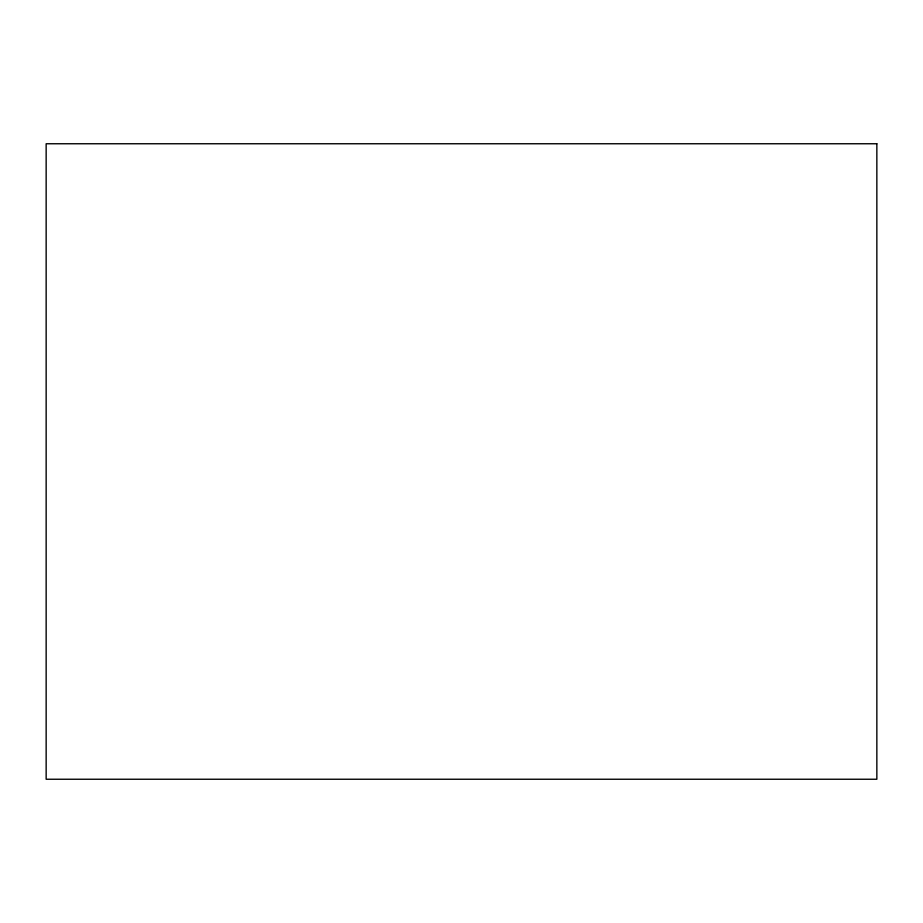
<?xml version="1.0" encoding="UTF-8"?>
<svg xmlns="http://www.w3.org/2000/svg" width="923" height="923" viewBox="0 0 923 923"><rect width="100%" height="100%" fill="white"/><g stroke="black" fill="none" stroke-linecap="round" stroke-linejoin="round"><path stroke-width="1.38" d="M876.85 143.757L46.15 143.757L46.15 779.243L876.85 779.243L876.85 143.757"/></g></svg>
